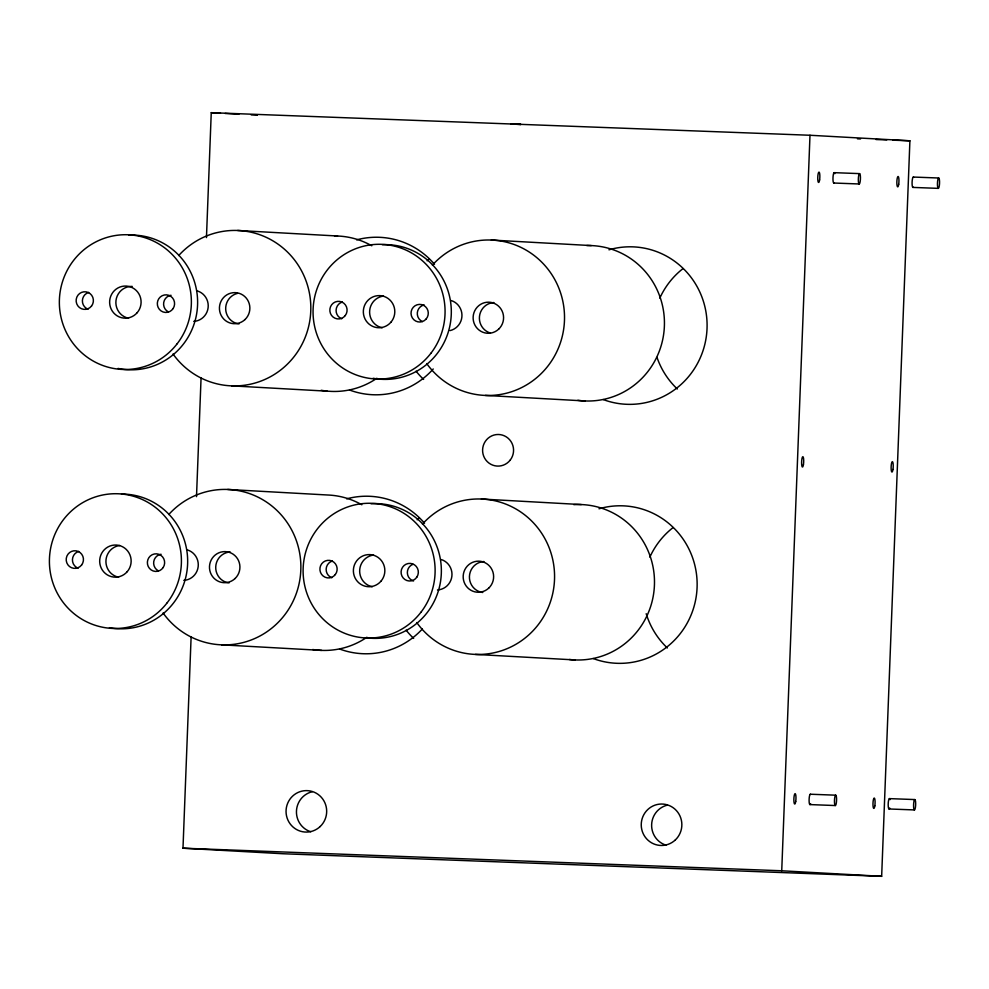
<?xml version="1.0" encoding="UTF-8"?>
<svg xmlns="http://www.w3.org/2000/svg" width="989" height="989" viewBox="0 0 989 989"><rect width="100%" height="100%" fill="white"/><g stroke="black" fill="none" stroke-linecap="round" stroke-linejoin="round"><path stroke-width="1.48" d="M206.454 237.583L211.25 112.684L809.991 135.258L909.905 140.797L881.656 876.316L282.916 853.742L182.99 848.203L191.112 636.953M196.502 496.639L201.064 377.909M881.656 876.316L781.73 870.777L809.991 135.258M512.389 124.12L510.645 124.058L511.943 124.12M513.501 124.157L520.993 124.466L516.134 124.255M857.438 138.819L860.529 138.942M875.957 139.523L886.762 139.931M892.931 140.166L909.905 140.797M834.221 172.667L859.589 173.619A5.18 1.038 -87.8 0 1 860.195 181.444A5.18 1.038 -87.8 0 1 858.39 181.346A5.18 1.038 -87.8 0 1 859.589 173.619M913.329 177.056L938.697 178.008A5.18 1.038 -87.8 0 1 939.303 185.833A5.18 1.038 -87.8 0 1 937.498 185.734A5.18 1.038 -87.8 0 1 938.697 178.008M833.826 183.027L859.194 183.979M912.934 187.416L938.301 188.367M810.35 794.229L835.717 795.181A5.18 1.038 -87.8 0 1 836.323 803.006A5.18 1.038 -87.8 0 1 834.518 802.907A5.18 1.038 -87.8 0 1 835.717 795.181M889.445 798.618L914.825 799.569A5.18 1.038 -87.8 0 1 915.418 807.395A5.18 1.038 -87.8 0 1 913.626 807.296A5.18 1.038 -87.8 0 1 914.825 799.569M809.942 804.589L835.322 805.541M889.049 808.977L914.417 809.929M182.99 848.203L781.73 870.777M514.181 124.218L515.516 124.268M211.25 112.684L220.473 113.203M225.084 113.451L238.918 114.217M251.218 114.909L257.363 115.243M491.335 240.043L591.261 245.581M237.632 230.474L337.558 236.012M485.364 395.427L585.29 400.965M231.661 385.858L331.587 391.409A77.748 76.165 -86.8 0 0 376.896 378.255M481.383 499.025L581.309 504.563M227.68 489.456L327.606 494.995A77.748 76.165 -86.8 0 1 361.838 504.773M475.412 654.409L575.338 659.947M221.721 644.84L321.635 650.391M608.952 249.809A78.786 77.179 -86.8 0 1 707.036 328.484A78.786 77.179 -86.8 0 1 603.203 399.556M356.584 239.87A78.786 77.179 -86.8 0 1 434.492 264.248M433.244 368.971A78.786 77.179 -86.8 0 1 349.5 390M346.632 498.852A78.786 77.179 -86.8 0 1 424.553 523.23M422.34 628.992A78.786 77.179 -86.8 0 1 339.548 648.982M599 508.791A78.786 77.179 -86.8 0 1 697.084 587.478A78.786 77.179 -86.8 0 1 593.252 658.55M423.613 379.417A78.786 77.179 -86.8 0 1 416.06 371.172M427.124 260.799A78.786 77.179 -86.8 0 1 429.3 259.044M413.662 638.399A78.786 77.179 -86.8 0 1 406.108 630.154M417.173 519.781A78.786 77.179 -86.8 0 1 419.348 518.026M667.365 647.968A78.786 77.179 -86.8 0 1 646.188 613.712M649.847 557.128A78.786 77.179 -86.8 0 1 673.052 527.594M677.317 388.986A78.786 77.179 -86.8 0 1 657.005 357.4M659.799 298.146A78.786 77.179 -86.8 0 1 682.991 268.612M310.744 831.749A20.732 20.312 -86.8 0 1 312.289 791.719M665.931 845.138A20.732 20.312 -86.8 0 1 667.464 805.108M334.566 235.963A77.748 76.165 -86.8 0 1 371.79 245.791M327.112 391.1A77.748 76.165 -86.8 0 1 321.178 390.272M586.774 245.544A77.748 76.165 -86.8 0 1 664.311 327.668A77.748 76.165 -86.8 0 1 577.836 400.31M573.83 504.65A77.748 76.165 -86.8 0 1 654.458 584.363A77.748 76.165 -86.8 0 1 569.38 659.49M366.944 637.237A77.748 76.165 -86.8 0 1 312.709 649.513M432.416 265.089A77.748 76.165 -86.8 0 1 543.604 264.088A77.748 76.165 -86.8 0 1 537.064 377.39A77.748 76.165 -86.8 0 1 426.729 363.581M178.712 255.533A77.748 76.165 -86.8 0 1 289.901 254.519A77.748 76.165 -86.8 0 1 283.361 367.834A77.748 76.165 -86.8 0 1 173.026 354.013M422.464 524.071A77.748 76.165 -86.8 0 1 533.652 523.07A77.748 76.165 -86.8 0 1 527.112 636.372A77.748 76.165 -86.8 0 1 416.777 622.563M168.76 514.515A77.748 76.165 -86.8 0 1 279.949 513.501A77.748 76.165 -86.8 0 1 273.409 626.816A77.748 76.165 -86.8 0 1 163.074 612.995M490.087 332.934A15.552 15.231 -86.8 0 1 493.87 302.547M482.731 592.498A15.552 15.231 -86.8 0 1 469.429 576.488A15.552 15.231 -86.8 0 1 483.918 561.529M238.979 323.947A15.552 15.231 -86.8 0 1 237.533 293.362M229.028 582.929A15.552 15.231 -86.8 0 1 215.726 566.92A15.552 15.231 -86.8 0 1 230.214 551.973M197.528 291.001A15.552 15.231 -86.8 0 1 193.745 321.388M451.231 300.557A15.552 15.231 -86.8 0 1 450.082 330.586M441.292 559.551A15.552 15.231 -86.8 0 1 437.497 589.938M187.589 549.983A15.552 15.231 -86.8 0 1 183.793 580.37M158.191 570.752A8.814 8.629 -86.8 0 1 161.059 554.248M78.082 568.181A8.814 8.629 -86.8 0 1 78.724 551.429M121.486 494.055A67.388 66.003 -86.8 0 1 187.391 567.439A67.388 66.003 -86.8 0 1 109.458 627.681M118.593 577.205A16.071 15.737 -86.8 0 1 119.805 545.483M413.563 581A8.814 8.629 -86.8 0 1 413.006 564.262M331.785 577.749A8.814 8.629 -86.8 0 1 332.428 560.998M371.036 503.772A67.388 66.003 -86.8 0 1 441.317 573.484A67.388 66.003 -86.8 0 1 365.893 637.707M372.284 586.761A16.071 15.737 -86.8 0 1 373.508 555.052M168.142 311.77A8.814 8.629 -86.8 0 1 171.01 295.266M88.021 309.198A8.814 8.629 -86.8 0 1 88.676 292.447M128.669 235.147A67.388 66.003 -86.8 0 1 197.404 307.752A67.388 66.003 -86.8 0 1 118.05 368.427M128.533 318.223A16.071 15.737 -86.8 0 1 115.973 300.607A16.071 15.737 -86.8 0 1 132.229 286.402M422.328 321.573A8.814 8.629 -86.8 0 1 424.17 304.921M341.724 318.767A8.814 8.629 -86.8 0 1 342.367 302.016M382.36 244.716A67.388 66.003 -86.8 0 1 451.157 316.616A67.388 66.003 -86.8 0 1 373.113 378.268M382.236 327.779A16.071 15.737 -86.8 0 1 383.46 296.07M913.255 187.181A5.18 1.038 -87.8 0 1 912.093 182.174A5.18 1.038 -87.8 0 1 913.638 177.328M834.16 182.792A5.18 1.038 -87.8 0 1 833.022 176.982A5.18 1.038 -87.8 0 1 834.803 173.693M889.704 808.013A5.18 1.038 -87.8 0 1 888.345 807.222A5.18 1.038 -87.8 0 1 888.604 800.286A5.18 1.038 -87.8 0 1 890.026 799.644M810.597 803.637A5.18 1.038 -87.8 0 1 809.089 800.163A5.18 1.038 -87.8 0 1 810.659 794.501M510.25 460.046A15.812 15.49 -86.8 0 0 500.298 434.641A15.812 15.49 -86.8 0 0 483.695 456.189A15.812 15.49 -86.8 0 0 510.25 460.046M675.339 839.933A20.732 20.312 -86.8 0 0 667.563 804.935A20.732 20.312 -86.8 0 0 641.737 829.363A20.732 20.312 -86.8 0 0 675.339 839.933M320.152 826.544A20.732 20.312 -86.8 0 0 312.388 791.534A20.732 20.312 -86.8 0 0 286.55 815.974A20.732 20.312 -86.8 0 0 320.152 826.544M803.451 464.509A5.18 1.038 -87.8 0 0 802.858 456.683A5.18 1.038 -87.8 0 0 801.659 464.41A5.18 1.038 -87.8 0 0 803.451 464.509M892.968 469.466A5.18 1.038 -87.8 0 0 892.362 461.653A5.18 1.038 -87.8 0 0 891.163 469.367A5.18 1.038 -87.8 0 0 892.968 469.466M819.609 179.911A5.18 1.038 -87.8 0 0 819.003 172.098A5.18 1.038 -87.8 0 0 817.804 179.813A5.18 1.038 -87.8 0 0 819.609 179.911M898.704 184.3A5.18 1.038 -87.8 0 0 898.111 176.475A5.18 1.038 -87.8 0 0 896.899 184.201A5.18 1.038 -87.8 0 0 898.704 184.3M795.725 801.473A5.18 1.038 -87.8 0 0 795.119 793.648A5.18 1.038 -87.8 0 0 793.92 801.374A5.18 1.038 -87.8 0 0 795.725 801.473M874.832 805.862A5.18 1.038 -87.8 0 0 874.227 798.036A5.18 1.038 -87.8 0 0 873.027 805.763A5.18 1.038 -87.8 0 0 874.832 805.862M498.691 329.127A15.552 15.231 -86.8 0 0 492.868 302.869A15.552 15.231 -86.8 0 0 473.496 321.202A15.552 15.231 -86.8 0 0 498.691 329.127M244.988 319.558A15.552 15.231 -86.8 0 0 239.165 293.313A15.552 15.231 -86.8 0 0 219.793 311.634A15.552 15.231 -86.8 0 0 244.988 319.558M488.739 588.109A15.552 15.231 -86.8 0 0 482.916 561.851A15.552 15.231 -86.8 0 0 463.544 580.184A15.552 15.231 -86.8 0 0 488.739 588.109M235.048 578.54A15.552 15.231 -86.8 0 0 229.213 552.295A15.552 15.231 -86.8 0 0 209.841 570.616A15.552 15.231 -86.8 0 0 235.048 578.54M163.16 567.538A8.814 8.629 -86.8 0 0 156.608 553.828A8.814 8.629 -86.8 0 0 148.239 566.499A8.814 8.629 -86.8 0 0 163.16 567.538M81.605 565.003A8.814 8.629 -86.8 0 0 76.054 550.836A8.814 8.629 -86.8 0 0 66.807 562.84A8.814 8.629 -86.8 0 0 81.605 565.003M167.252 602.684A67.388 66.003 -86.8 0 0 124.886 494.389A67.388 66.003 -86.8 0 0 54.098 586.205A67.388 66.003 -86.8 0 0 167.252 602.684M127.247 571.654A16.071 15.737 -86.8 0 0 118.482 545.322A16.071 15.737 -86.8 0 0 100.507 566.289A16.071 15.737 -86.8 0 0 127.247 571.654M416.863 577.106A8.814 8.629 -86.8 0 0 410.311 563.396A8.814 8.629 -86.8 0 0 401.942 576.055A8.814 8.629 -86.8 0 0 416.863 577.106M335.308 574.56A8.814 8.629 -86.8 0 0 329.757 560.404A8.814 8.629 -86.8 0 0 320.51 572.408A8.814 8.629 -86.8 0 0 335.308 574.56M420.955 612.24A67.388 66.003 -86.8 0 0 378.577 503.945A67.388 66.003 -86.8 0 0 307.802 595.774A67.388 66.003 -86.8 0 0 420.955 612.24M380.95 581.223A16.071 15.737 -86.8 0 0 372.185 554.891A16.071 15.737 -86.8 0 0 354.21 575.858A16.071 15.737 -86.8 0 0 380.95 581.223M173.112 308.556A8.814 8.629 -86.8 0 0 166.56 294.846A8.814 8.629 -86.8 0 0 158.191 307.517A8.814 8.629 -86.8 0 0 173.112 308.556M91.544 306.021A8.814 8.629 -86.8 0 0 86.006 291.854A8.814 8.629 -86.8 0 0 76.746 303.858A8.814 8.629 -86.8 0 0 91.544 306.021M177.204 343.702A67.388 66.003 -86.8 0 0 134.825 235.394A67.388 66.003 -86.8 0 0 64.05 327.223A67.388 66.003 -86.8 0 0 177.204 343.702M137.199 312.672A16.071 15.737 -86.8 0 0 128.434 286.34A16.071 15.737 -86.8 0 0 110.459 307.307A16.071 15.737 -86.8 0 0 137.199 312.672M426.024 319.138A8.814 8.629 -86.8 0 0 421.512 304.587A8.814 8.629 -86.8 0 0 411.424 315.874A8.814 8.629 -86.8 0 0 426.024 319.138M345.248 315.578A8.814 8.629 -86.8 0 0 339.709 301.422A8.814 8.629 -86.8 0 0 330.45 313.426A8.814 8.629 -86.8 0 0 345.248 315.578M430.907 353.258A67.388 66.003 -86.8 0 0 388.529 244.963A67.388 66.003 -86.8 0 0 317.753 336.792A67.388 66.003 -86.8 0 0 430.907 353.258M390.902 322.241A16.071 15.737 -86.8 0 0 382.137 295.909A16.071 15.737 -86.8 0 0 364.162 316.876A16.071 15.737 -86.8 0 0 390.902 322.241"/></g></svg>
